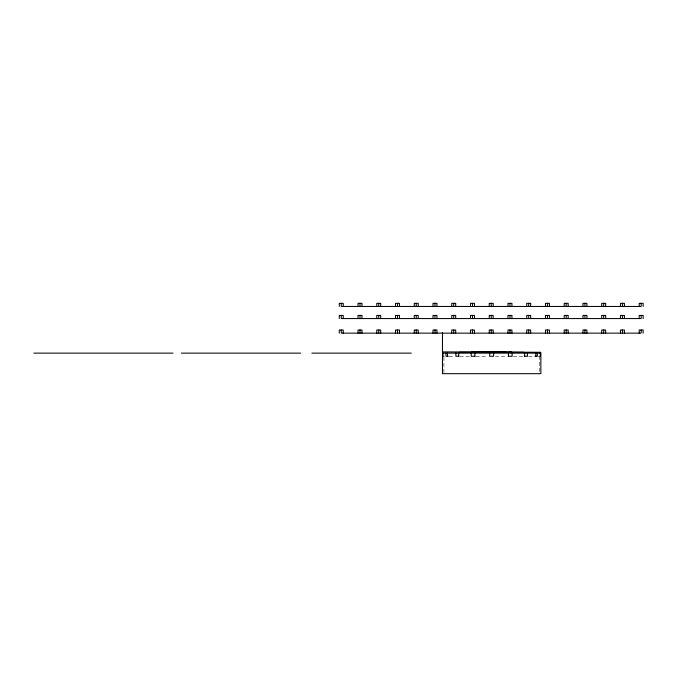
<?xml version="1.0" encoding="UTF-8"?>
<svg xmlns="http://www.w3.org/2000/svg" width="677" height="677" viewBox="0 0 677 677"><rect width="100%" height="100%" fill="white"/><g stroke="black" fill="none" stroke-linecap="round" stroke-linejoin="round"><path stroke-width="0.51" stroke-dasharray="3.38 2.54" d="M449.156 356.263L454.707 356.263M460.022 356.263L469.948 356.263M476.109 356.263L487.846 356.263M495.479 356.263L507.225 356.263M513.378 356.263L523.304 356.263M528.619 356.263L534.17 356.263M538.122 356.263L539.078 356.263M539.4 356.263L539.4 372.655M443.926 357.287L443.926 372.655"/><path stroke-width="1.02" d="M442.462 351.888L540.864 352.285M471.784 352.048L511.541 352.048M459.446 352.285L474.196 352.285M477.395 352.285L505.931 352.285M509.129 352.285L523.88 352.285M33.85 353.132L173.007 353.132M181.318 353.132L300.588 353.132M311.852 353.132L411.244 353.132M442.462 353.132L540.864 353.132L540.864 373.679L442.462 373.679L442.462 332.593M443.968 356.263L443.029 356.263L443.029 353.132M448.352 356.263L445.982 356.263L445.982 353.132M459.006 356.263L455.883 356.263L455.883 353.132M475.059 356.263L471.226 356.263L471.226 353.132M508.266 356.263L512.1 356.263L512.1 353.132M524.32 356.263L527.442 356.263L527.442 353.132M534.974 356.263L537.343 356.263L537.343 353.132M539.814 356.263L540.297 356.263L540.297 353.132M643.15 306.453L643.15 303.321L639.198 303.321L639.198 306.453M643.15 318.562L643.15 315.431L639.198 315.431L639.198 318.562M643.15 333.143L643.15 330.012L639.198 330.012L639.198 333.143M641.178 303.321L641.178 306.453L341.25 306.453L341.25 303.321M641.178 315.431L641.178 318.562L341.25 318.562L341.25 315.431M641.178 330.012L641.178 333.143L341.25 333.143L341.25 330.012M624.406 306.453L624.406 303.321L620.454 303.321L620.454 306.453M624.406 318.562L624.406 315.431L620.454 315.431L620.454 318.562M624.406 333.143L624.406 330.012L620.454 330.012L620.454 333.143M622.434 303.321L622.434 306.453M622.434 315.431L622.434 318.562M622.434 330.012L622.434 333.143M605.661 306.453L605.661 303.321L601.709 303.321L601.709 306.453M605.661 318.562L605.661 315.431L601.709 315.431L601.709 318.562M605.661 333.143L605.661 330.012L601.709 330.012L601.709 333.143M603.681 303.321L603.681 306.453M603.681 315.431L603.681 318.562M603.681 330.012L603.681 333.143M586.917 306.453L586.917 303.321L582.965 303.321L582.965 306.453M586.917 318.562L586.917 315.431L582.965 315.431L582.965 318.562M586.917 333.143L586.917 330.012L582.965 330.012L582.965 333.143M584.936 303.321L584.936 306.453M584.936 315.431L584.936 318.562M584.936 330.012L584.936 333.143M568.172 306.453L568.172 303.321L564.22 303.321L564.22 306.453M568.172 318.562L568.172 315.431L564.22 315.431L564.22 318.562M568.172 333.143L568.172 330.012L564.22 330.012L564.22 333.143M566.192 303.321L566.192 306.453M566.192 315.431L566.192 318.562M566.192 330.012L566.192 333.143M549.428 306.453L549.428 303.321L545.476 303.321L545.476 306.453M549.428 318.562L549.428 315.431L545.476 315.431L545.476 318.562M549.428 333.143L549.428 330.012L545.476 330.012L545.476 333.143M547.448 303.321L547.448 306.453M547.448 315.431L547.448 318.562M547.448 330.012L547.448 333.143M535.837 353.132L535.837 356.263M530.675 306.453L530.675 303.321L526.731 303.321L526.731 306.453M530.675 318.562L530.675 315.431L526.731 315.431L526.731 318.562M530.675 333.143L530.675 330.012L526.731 330.012L526.731 333.143M528.703 303.321L528.703 306.453M528.703 315.431L528.703 318.562M528.703 330.012L528.703 333.143M524.65 353.132L524.65 356.263M511.93 306.453L511.93 303.321L507.987 303.321L507.987 306.453M511.93 318.562L511.93 315.431L507.987 315.431L507.987 318.562M511.93 333.143L511.93 330.012L507.987 330.012L507.987 333.143M509.959 303.321L509.959 306.453M509.959 315.431L509.959 318.562M509.959 330.012L509.959 333.143M508.452 353.132L508.452 356.263M493.635 353.132L493.635 356.263L489.691 356.263L489.691 353.132M493.186 306.453L493.186 303.321L489.243 303.321L489.243 306.453M493.186 318.562L493.186 315.431L489.243 315.431L489.243 318.562M493.186 333.143L493.186 330.012L489.243 330.012L489.243 333.143M491.214 303.321L491.214 306.453M491.214 315.431L491.214 318.562M491.214 330.012L491.214 333.143M474.882 353.132L474.882 356.263M474.442 306.453L474.442 303.321L470.49 303.321L470.49 306.453M474.442 318.562L474.442 315.431L470.49 315.431L470.49 318.562M474.442 333.143L474.442 330.012L470.49 330.012L470.49 333.143M472.47 303.321L472.47 306.453M472.47 315.431L472.47 318.562M472.47 330.012L472.47 333.143M458.676 353.132L458.676 356.263M455.697 306.453L455.697 303.321L451.745 303.321L451.745 306.453M455.697 318.562L455.697 315.431L451.745 315.431L451.745 318.562M455.697 333.143L455.697 330.012L451.745 330.012L451.745 333.143M453.725 303.321L453.725 306.453M453.725 315.431L453.725 318.562M453.725 330.012L453.725 333.143M447.489 353.132L447.489 356.263M436.953 306.453L436.953 303.321L433.001 303.321L433.001 306.453M436.953 318.562L436.953 315.431L433.001 315.431L433.001 318.562M436.953 333.143L436.953 330.012L433.001 330.012L433.001 333.143M434.981 303.321L434.981 306.453M434.981 315.431L434.981 318.562M434.981 330.012L434.981 333.143M418.208 306.453L418.208 303.321L414.256 303.321L414.256 306.453M418.208 318.562L418.208 315.431L414.256 315.431L414.256 318.562M418.208 333.143L418.208 330.012L414.256 330.012L414.256 333.143M416.237 303.321L416.237 306.453M416.237 315.431L416.237 318.562M416.237 330.012L416.237 333.143M399.464 306.453L399.464 303.321L395.512 303.321L395.512 306.453M399.464 318.562L399.464 315.431L395.512 315.431L395.512 318.562M399.464 333.143L399.464 330.012L395.512 330.012L395.512 333.143M397.484 303.321L397.484 306.453M397.484 315.431L397.484 318.562M397.484 330.012L397.484 333.143M380.719 306.453L380.719 303.321L376.767 303.321L376.767 306.453M380.719 318.562L380.719 315.431L376.767 315.431L376.767 318.562M380.719 333.143L380.719 330.012L376.767 330.012L376.767 333.143M378.739 303.321L378.739 306.453M378.739 315.431L378.739 318.562M378.739 330.012L378.739 333.143M361.975 306.453L361.975 303.321L358.023 303.321L358.023 306.453M361.975 318.562L361.975 315.431L358.023 315.431L358.023 318.562M361.975 333.143L361.975 330.012L358.023 330.012L358.023 333.143M359.995 303.321L359.995 306.453M359.995 315.431L359.995 318.562M359.995 330.012L359.995 333.143M343.231 306.453L343.231 303.321L339.279 303.321L339.279 306.453M343.231 318.562L343.231 315.431L339.279 315.431L339.279 318.562M343.231 333.143L343.231 330.012L339.279 330.012L339.279 333.143"/></g></svg>
